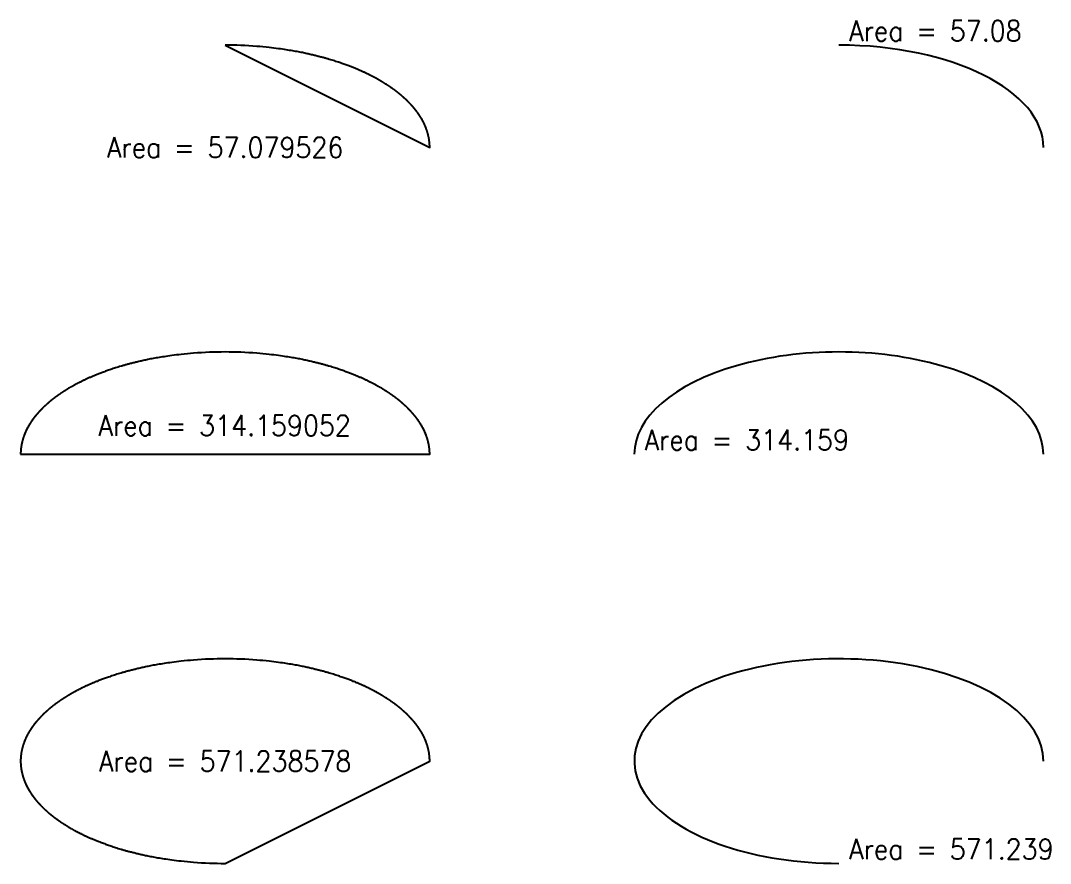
# Model space of a CAD drawing. Header units: millimetres. Extents: x 8 to 247, y -70 to 131.
# Drawn here: x 130 to 230.7, y -70 to 12.4 of the extents above; entities that cross this region are included whole.
import ezdxf

# ---------------------------------------------------------------- set-up
doc = ezdxf.new("R2010")
doc.units = ezdxf.units.MM
doc.layers.get('0').update_dxf_attribs({"lineweight": 25})
doc.layers.add('measurements', color=30, linetype='Continuous', lineweight=0)
doc.styles.add('textstyle3', font='')
doc.styles.add('textstyle4', font='')
doc.styles.get('textstyle3').set_extended_font_data('Standard')
doc.styles.get('textstyle4').set_extended_font_data('standard')

msp = doc.modelspace()

# ---------------------------------------------------------------- linework, layer by layer
at = {"flags": 128}
for points in [[(150, 10), (170, 0, 0.0138), (169.99, 0.28, 0.005742), (169.98, 0.39, 0.004414), (169.98, 0.48, 0.00373), (169.97, 0.55, 0.003294), (169.96, 0.62, 0.002985), (169.95, 0.68, 0.002752), (169.95, 0.74, 0.002568), (169.94, 0.79, 0.002418), (169.93, 0.84, 0.002292), (169.92, 0.88, 0.002186), (169.91, 0.93, 0.002094), (169.91, 0.97, 0.002013), (169.9, 1.01, 0.001942), (169.89, 1.05, 0.001878), (169.88, 1.09, 0.001821), (169.87, 1.13, 0.00177), (169.86, 1.16, 0.001723), (169.86, 1.2, 0.00168), (169.85, 1.24, 0.00164), (169.84, 1.27, 0.001604), (169.83, 1.3, 0.00157), (169.82, 1.34, 0.001539), (169.81, 1.37, 0.00151), (169.8, 1.4, 0.001483), (169.79, 1.43, 0.001457), (169.79, 1.46, 0.001433), (169.78, 1.49, 0.001411), (169.77, 1.52, 0.001389), (169.76, 1.55, 0.001369), (169.75, 1.58, 0.00135), (169.74, 1.61, 0.001332), (169.73, 1.64, 0.001315), (169.72, 1.66, 0.001299), (169.71, 1.69, 0.001284), (169.7, 1.72, 0.001269), (169.69, 1.75, 0.001255), (169.68, 1.77, 0.001242), (169.67, 1.8, 0.001229), (169.66, 1.83, 0.001216), (169.65, 1.85, 0.001205), (169.64, 1.88, 0.001194), (169.63, 1.9, 0.001183), (169.62, 1.93, 0.001173), (169.61, 1.96, 0.001163), (169.6, 1.98, 0.001153), (169.59, 2.01, 0.001144), (169.58, 2.03, 0.001135), (169.57, 2.06, 0.001127), (169.56, 2.08, 0.001119), (169.55, 2.11, 0.001111), (169.54, 2.13, 0.001103), (169.53, 2.16, 0.001096), (169.52, 2.18, 0.001089), (169.51, 2.2, 0.001082), (169.5, 2.23, 0.001076), (169.49, 2.25, 0.001069), (169.48, 2.28, 0.001063), (169.46, 2.3, 0.001057), (169.45, 2.32, 0.001052), (169.44, 2.35, 0.001046), (169.43, 2.37, 0.001041), (169.42, 2.39, 0.001036), (169.41, 2.42, 0.001031), (169.39, 2.44, 0.001026), (169.38, 2.47, 0.001022), (169.37, 2.49, 0.001017), (169.36, 2.51, 0.001013), (169.35, 2.54, 0.001009), (169.33, 2.56, 0.001005), (169.32, 2.58, 0.001001), (169.31, 2.61, 0.000997), (169.3, 2.63, 0.000994), (169.28, 2.65, 0.00099), (169.27, 2.67, 0.000987), (169.26, 2.7, 0.000984), (169.25, 2.72, 0.000981), (169.23, 2.74, 0.000978), (169.22, 2.77, 0.000975), (169.21, 2.79, 0.000972), (169.19, 2.81, 0.000969), (169.18, 2.84, 0.000967), (169.17, 2.86, 0.000964), (169.15, 2.88, 0.000962), (169.14, 2.9, 0.00096), (169.12, 2.93, 0.000957), (169.11, 2.95, 0.000955), (169.1, 2.97, 0.000953), (169.08, 3, 0.000951), (169.07, 3.02, 0.000949), (169.05, 3.04, 0.000948), (169.04, 3.07, 0.000946), (169.02, 3.09, 0.000944), (169.01, 3.11, 0.000943), (168.99, 3.13, 0.000942), (168.98, 3.16, 0.00094), (168.96, 3.18, 0.000939), (168.95, 3.2, 0.000938), (168.93, 3.23, 0.000937), (168.91, 3.25, 0.000935), (168.9, 3.27, 0.000934), (168.88, 3.3, 0.000934), (168.87, 3.32, 0.000933), (168.85, 3.34, 0.000932), (168.83, 3.37, 0.000931), (168.82, 3.39, 0.000931), (168.8, 3.41, 0.00093), (168.78, 3.44, 0.00093), (168.76, 3.46, 0.000929), (168.75, 3.49, 0.000929), (168.73, 3.51, 0.000928), (168.71, 3.53, 0.000928), (168.69, 3.56, 0.000928), (168.67, 3.58, 0.000928), (168.66, 3.6, 0.000928), (168.64, 3.63, 0.000928), (168.62, 3.65, 0.000928), (168.6, 3.68, 0.000928), (168.58, 3.7, 0.000928), (168.56, 3.73, 0.000929), (168.54, 3.75, 0.000929), (168.52, 3.77, 0.000929), (168.5, 3.8, 0.00093), (168.48, 3.82, 0.00093), (168.46, 3.85, 0.000931), (168.44, 3.87, 0.000932), (168.42, 3.9, 0.000932), (168.4, 3.92, 0.000933), (168.38, 3.95, 0.000934), (168.35, 3.97, 0.000935), (168.33, 4, 0.000936), (168.31, 4.02, 0.000937), (168.29, 4.05, 0.000938), (168.26, 4.07, 0.000939), (168.24, 4.1, 0.00094), (168.22, 4.13, 0.000942), (168.19, 4.15, 0.000943), (168.17, 4.18, 0.000945), (168.15, 4.2, 0.000946), (168.12, 4.23, 0.000948), (168.1, 4.26, 0.000949), (168.07, 4.28, 0.000951), (168.05, 4.31, 0.000953), (168.02, 4.34, 0.000955), (168, 4.36, 0.000957), (167.97, 4.39, 0.000959), (167.94, 4.42, 0.000961), (167.92, 4.44, 0.000963), (167.89, 4.47, 0.000965), (167.86, 4.5, 0.000968), (167.83, 4.53, 0.00097), (167.8, 4.56, 0.000972), (167.78, 4.58, 0.000975), (167.75, 4.61, 0.000978), (167.72, 4.64, 0.00098), (167.69, 4.67, 0.000983), (167.66, 4.7, 0.000986), (167.63, 4.73, 0.000989), (167.59, 4.75, 0.000992), (167.56, 4.78, 0.000995), (167.53, 4.81, 0.000999), (167.5, 4.84, 0.001002), (167.46, 4.87, 0.001005), (167.43, 4.9, 0.001009), (167.4, 4.93, 0.001013), (167.36, 4.96, 0.001017), (167.33, 4.99, 0.00102), (167.29, 5.02, 0.001024), (167.26, 5.06, 0.001029), (167.22, 5.09, 0.001033), (167.18, 5.12, 0.001037), (167.14, 5.15, 0.001042), (167.1, 5.18, 0.001046), (167.07, 5.21, 0.001051), (167.03, 5.25, 0.001056), (166.98, 5.28, 0.001061), (166.94, 5.31, 0.001066), (166.9, 5.35, 0.001071), (166.86, 5.38, 0.001077), (166.82, 5.41, 0.001082), (166.77, 5.45, 0.001088), (166.73, 5.48, 0.001094), (166.68, 5.52, 0.0011), (166.63, 5.55, 0.001106), (166.59, 5.59, 0.001113), (166.54, 5.62, 0.001119), (166.49, 5.66, 0.001126), (166.44, 5.69, 0.001133), (166.39, 5.73, 0.00114), (166.34, 5.77, 0.001148), (166.28, 5.81, 0.001155), (166.23, 5.84, 0.001163), (166.17, 5.88, 0.001171), (166.12, 5.92, 0.001179), (166.06, 5.96, 0.001188), (166, 6, 0.001197), (165.94, 6.04, 0.001206), (165.88, 6.08, 0.001215), (165.82, 6.12, 0.001225), (165.76, 6.16, 0.001235), (165.69, 6.2, 0.001245), (165.62, 6.24, 0.001256), (165.56, 6.29, 0.001267), (165.49, 6.33, 0.001279), (165.41, 6.37, 0.00129), (165.34, 6.42, 0.001303), (165.27, 6.46, 0.001315), (165.19, 6.51, 0.001328), (165.11, 6.55, 0.001342), (165.03, 6.6, 0.001356), (164.95, 6.64, 0.001371), (164.86, 6.69, 0.001386), (164.78, 6.74, 0.001401), (164.69, 6.79, 0.001418), (164.59, 6.84, 0.001435), (164.5, 6.89, 0.001452), (164.4, 6.94, 0.001471), (164.3, 6.99, 0.00149), (164.2, 7.04, 0.00151), (164.09, 7.09, 0.001531), (163.99, 7.15, 0.001553), (163.87, 7.2, 0.001576), (163.76, 7.26, 0.0016), (163.64, 7.32, 0.001625), (163.51, 7.37, 0.001652), (163.38, 7.43, 0.00168), (163.25, 7.49, 0.001709), (163.11, 7.55, 0.00174), (162.97, 7.61, 0.001773), (162.82, 7.67, 0.001808), (162.67, 7.74, 0.001845), (162.51, 7.8, 0.001884), (162.34, 7.87, 0.001926), (162.17, 7.94, 0.00197), (161.99, 8, 0.002018), (161.8, 8.07, 0.002069), (161.6, 8.15, 0.002125), (161.39, 8.22, 0.002185), (161.18, 8.29, 0.00225), (160.95, 8.37, 0.002321), (160.71, 8.45, 0.002399), (160.45, 8.53, 0.002486), (160.18, 8.61, 0.002581), (159.89, 8.69, 0.002688), (159.59, 8.78, 0.002809), (159.26, 8.86, 0.002947), (158.91, 8.95, 0.003106), (158.53, 9.04, 0.003292), (158.12, 9.14, 0.003515), (157.67, 9.24, 0.003787), (157.17, 9.34, 0.004131), (156.61, 9.44, 0.004584), (155.97, 9.54, 0.00522), (155.23, 9.65, 0.006213), (154.31, 9.76, 0.008125), (153.08, 9.88, 0.019378)], [(130, -30), (170, -30, 0.0138), (169.99, -29.72, 0.005742), (169.98, -29.61, 0.004414), (169.98, -29.52, 0.00373), (169.97, -29.45, 0.003294), (169.96, -29.38, 0.002985), (169.95, -29.32, 0.002752), (169.95, -29.26, 0.002568), (169.94, -29.21, 0.002418), (169.93, -29.16, 0.002292), (169.92, -29.12, 0.002186), (169.91, -29.07, 0.002094), (169.91, -29.03, 0.002013), (169.9, -28.99, 0.001942), (169.89, -28.95, 0.001878), (169.88, -28.91, 0.001821), (169.87, -28.87, 0.00177), (169.86, -28.84, 0.001723), (169.86, -28.8, 0.00168), (169.85, -28.76, 0.00164), (169.84, -28.73, 0.001604), (169.83, -28.7, 0.00157), (169.82, -28.66, 0.001539), (169.81, -28.63, 0.00151), (169.8, -28.6, 0.001483), (169.79, -28.57, 0.001457), (169.79, -28.54, 0.001433), (169.78, -28.51, 0.001411), (169.77, -28.48, 0.001389), (169.76, -28.45, 0.001369), (169.75, -28.42, 0.00135), (169.74, -28.39, 0.001332), (169.73, -28.36, 0.001315), (169.72, -28.34, 0.001299), (169.71, -28.31, 0.001284), (169.7, -28.28, 0.001269), (169.69, -28.25, 0.001255), (169.68, -28.23, 0.001242), (169.67, -28.2, 0.001229), (169.66, -28.17, 0.001216), (169.65, -28.15, 0.001205), (169.64, -28.12, 0.001194), (169.63, -28.1, 0.001183), (169.62, -28.07, 0.001173), (169.61, -28.04, 0.001163), (169.6, -28.02, 0.001153), (169.59, -27.99, 0.001144), (169.58, -27.97, 0.001135), (169.57, -27.94, 0.001127), (169.56, -27.92, 0.001119), (169.55, -27.89, 0.001111), (169.54, -27.87, 0.001103), (169.53, -27.84, 0.001096), (169.52, -27.82, 0.001089), (169.51, -27.8, 0.001082), (169.5, -27.77, 0.001076), (169.49, -27.75, 0.001069), (169.48, -27.72, 0.001063), (169.46, -27.7, 0.001057), (169.45, -27.68, 0.001052), (169.44, -27.65, 0.001046), (169.43, -27.63, 0.001041), (169.42, -27.61, 0.001036), (169.41, -27.58, 0.001031), (169.39, -27.56, 0.001026), (169.38, -27.53, 0.001022), (169.37, -27.51, 0.001017), (169.36, -27.49, 0.001013), (169.35, -27.46, 0.001009), (169.33, -27.44, 0.001005), (169.32, -27.42, 0.001001), (169.31, -27.39, 0.000997), (169.3, -27.37, 0.000994), (169.28, -27.35, 0.00099), (169.27, -27.33, 0.000987), (169.26, -27.3, 0.000984), (169.25, -27.28, 0.000981), (169.23, -27.26, 0.000978), (169.22, -27.23, 0.000975), (169.21, -27.21, 0.000972), (169.19, -27.19, 0.000969), (169.18, -27.16, 0.000967), (169.17, -27.14, 0.000964), (169.15, -27.12, 0.000962), (169.14, -27.1, 0.00096), (169.12, -27.07, 0.000957), (169.11, -27.05, 0.000955), (169.1, -27.03, 0.000953), (169.08, -27, 0.000951), (169.07, -26.98, 0.000949), (169.05, -26.96, 0.000948), (169.04, -26.93, 0.000946), (169.02, -26.91, 0.000944), (169.01, -26.89, 0.000943), (168.99, -26.87, 0.000942), (168.98, -26.84, 0.00094), (168.96, -26.82, 0.000939), (168.95, -26.8, 0.000938), (168.93, -26.77, 0.000937), (168.91, -26.75, 0.000935), (168.9, -26.73, 0.000934), (168.88, -26.7, 0.000934), (168.87, -26.68, 0.000933), (168.85, -26.66, 0.000932), (168.83, -26.63, 0.000931), (168.82, -26.61, 0.000931), (168.8, -26.59, 0.00093), (168.78, -26.56, 0.00093), (168.76, -26.54, 0.000929), (168.75, -26.51, 0.000929), (168.73, -26.49, 0.000928), (168.71, -26.47, 0.000928), (168.69, -26.44, 0.000928), (168.67, -26.42, 0.000928), (168.66, -26.4, 0.000928), (168.64, -26.37, 0.000928), (168.62, -26.35, 0.000928), (168.6, -26.32, 0.000928), (168.58, -26.3, 0.000928), (168.56, -26.27, 0.000929), (168.54, -26.25, 0.000929), (168.52, -26.23, 0.000929), (168.5, -26.2, 0.00093), (168.48, -26.18, 0.00093), (168.46, -26.15, 0.000931), (168.44, -26.13, 0.000932), (168.42, -26.1, 0.000932), (168.4, -26.08, 0.000933), (168.38, -26.05, 0.000934), (168.35, -26.03, 0.000935), (168.33, -26, 0.000936), (168.31, -25.98, 0.000937), (168.29, -25.95, 0.000938), (168.26, -25.93, 0.000939), (168.24, -25.9, 0.00094), (168.22, -25.87, 0.000942), (168.19, -25.85, 0.000943), (168.17, -25.82, 0.000945), (168.15, -25.8, 0.000946), (168.12, -25.77, 0.000948), (168.1, -25.74, 0.000949), (168.07, -25.72, 0.000951), (168.05, -25.69, 0.000953), (168.02, -25.66, 0.000955), (168, -25.64, 0.000957), (167.97, -25.61, 0.000959), (167.94, -25.58, 0.000961), (167.92, -25.56, 0.000963), (167.89, -25.53, 0.000965), (167.86, -25.5, 0.000968), (167.83, -25.47, 0.00097), (167.8, -25.44, 0.000972), (167.78, -25.42, 0.000975), (167.75, -25.39, 0.000978), (167.72, -25.36, 0.00098), (167.69, -25.33, 0.000983), (167.66, -25.3, 0.000986), (167.63, -25.27, 0.000989), (167.59, -25.25, 0.000992), (167.56, -25.22, 0.000995), (167.53, -25.19, 0.000999), (167.5, -25.16, 0.001002), (167.46, -25.13, 0.001005), (167.43, -25.1, 0.001009), (167.4, -25.07, 0.001013), (167.36, -25.04, 0.001017), (167.33, -25.01, 0.00102), (167.29, -24.98, 0.001024), (167.26, -24.94, 0.001029), (167.22, -24.91, 0.001033), (167.18, -24.88, 0.001037), (167.14, -24.85, 0.001042), (167.1, -24.82, 0.001046), (167.07, -24.79, 0.001051), (167.03, -24.75, 0.001056), (166.98, -24.72, 0.001061), (166.94, -24.69, 0.001066), (166.9, -24.65, 0.001071), (166.86, -24.62, 0.001077), (166.82, -24.59, 0.001082), (166.77, -24.55, 0.001088), (166.73, -24.52, 0.001094), (166.68, -24.48, 0.0011), (166.63, -24.45, 0.001106), (166.59, -24.41, 0.001113), (166.54, -24.38, 0.001119), (166.49, -24.34, 0.001126), (166.44, -24.31, 0.001133), (166.39, -24.27, 0.00114), (166.34, -24.23, 0.001148), (166.28, -24.19, 0.001155), (166.23, -24.16, 0.001163), (166.17, -24.12, 0.001171), (166.12, -24.08, 0.001179), (166.06, -24.04, 0.001188), (166, -24, 0.001197), (165.94, -23.96, 0.001206), (165.88, -23.92, 0.001215), (165.82, -23.88, 0.001225), (165.76, -23.84, 0.001235), (165.69, -23.8, 0.001245), (165.62, -23.76, 0.001256), (165.56, -23.71, 0.001267), (165.49, -23.67, 0.001279), (165.41, -23.63, 0.00129), (165.34, -23.58, 0.001303), (165.27, -23.54, 0.001315), (165.19, -23.49, 0.001328), (165.11, -23.45, 0.001342), (165.03, -23.4, 0.001356), (164.95, -23.36, 0.001371), (164.86, -23.31, 0.001386), (164.78, -23.26, 0.001401), (164.69, -23.21, 0.001418), (164.59, -23.16, 0.001435), (164.5, -23.11, 0.001452), (164.4, -23.06, 0.001471), (164.3, -23.01, 0.00149), (164.2, -22.96, 0.00151), (164.09, -22.91, 0.001531), (163.99, -22.85, 0.001553), (163.87, -22.8, 0.001576), (163.76, -22.74, 0.0016), (163.64, -22.68, 0.001625), (163.51, -22.63, 0.001652), (163.38, -22.57, 0.00168), (163.25, -22.51, 0.001709), (163.11, -22.45, 0.00174), (162.97, -22.39, 0.001773), (162.82, -22.33, 0.001808), (162.67, -22.26, 0.001845), (162.51, -22.2, 0.001884), (162.34, -22.13, 0.001926), (162.17, -22.06, 0.00197), (161.99, -22, 0.002018), (161.8, -21.93, 0.002069), (161.6, -21.85, 0.002125), (161.39, -21.78, 0.002185), (161.18, -21.71, 0.00225), (160.95, -21.63, 0.002321), (160.71, -21.55, 0.002399), (160.45, -21.47, 0.002486), (160.18, -21.39, 0.002581), (159.89, -21.31, 0.002688), (159.59, -21.22, 0.002809), (159.26, -21.14, 0.002947), (158.91, -21.05, 0.003106), (158.53, -20.96, 0.003292), (158.12, -20.86, 0.003515), (157.67, -20.76, 0.003787), (157.17, -20.66, 0.004131), (156.61, -20.56, 0.004584), (155.97, -20.46, 0.00522), (155.23, -20.35, 0.006213), (154.31, -20.24, 0.008125), (153.08, -20.12, 0.038771), (146.92, -20.12, 0.008125), (145.69, -20.24, 0.006213), (144.77, -20.35, 0.00522), (144.03, -20.46, 0.004584), (143.39, -20.56, 0.004131), (142.83, -20.66, 0.003787), (142.33, -20.76, 0.003515), (141.88, -20.86, 0.003292), (141.47, -20.96, 0.003106), (141.09, -21.05, 0.002947), (140.74, -21.14, 0.002809), (140.41, -21.22, 0.002688), (140.11, -21.31, 0.002581), (139.82, -21.39, 0.002486), (139.55, -21.47, 0.002399), (139.29, -21.55, 0.002321), (139.05, -21.63, 0.00225), (138.82, -21.71, 0.002185), (138.61, -21.78, 0.002125), (138.4, -21.85, 0.002069), (138.2, -21.93, 0.002018), (138.01, -22, 0.00197), (137.83, -22.06, 0.001926), (137.66, -22.13, 0.001884), (137.49, -22.2, 0.001845), (137.33, -22.26, 0.001808), (137.18, -22.33, 0.001773), (137.03, -22.39, 0.00174), (136.89, -22.45, 0.001709), (136.75, -22.51, 0.00168), (136.62, -22.57, 0.001652), (136.49, -22.63, 0.001625), (136.36, -22.68, 0.0016), (136.24, -22.74, 0.001576), (136.13, -22.8, 0.001553), (136.01, -22.85, 0.001531), (135.91, -22.91, 0.00151), (135.8, -22.96, 0.00149), (135.7, -23.01, 0.001471), (135.6, -23.06, 0.001452), (135.5, -23.11, 0.001435), (135.41, -23.16, 0.001418), (135.31, -23.21, 0.001401), (135.22, -23.26, 0.001386), (135.14, -23.31, 0.001371), (135.05, -23.36, 0.001356), (134.97, -23.4, 0.001342), (134.89, -23.45, 0.001328), (134.81, -23.49, 0.001315), (134.73, -23.54, 0.001303), (134.66, -23.58, 0.00129), (134.59, -23.63, 0.001279), (134.51, -23.67, 0.001267), (134.44, -23.71, 0.001256), (134.38, -23.76, 0.001245), (134.31, -23.8, 0.001235), (134.24, -23.84, 0.001225), (134.18, -23.88, 0.001215), (134.12, -23.92, 0.001206), (134.06, -23.96, 0.001197), (134, -24, 0.001188), (133.94, -24.04, 0.001179), (133.88, -24.08, 0.001171), (133.83, -24.12, 0.001163), (133.77, -24.16, 0.001155), (133.72, -24.19, 0.001148), (133.66, -24.23, 0.00114), (133.61, -24.27, 0.001133), (133.56, -24.31, 0.001126), (133.51, -24.34, 0.001119), (133.46, -24.38, 0.001113), (133.41, -24.41, 0.001106), (133.37, -24.45, 0.0011), (133.32, -24.48, 0.001094), (133.27, -24.52, 0.001088), (133.23, -24.55, 0.001082), (133.18, -24.59, 0.001077), (133.14, -24.62, 0.001071), (133.1, -24.65, 0.001066), (133.06, -24.69, 0.001061), (133.02, -24.72, 0.001056), (132.97, -24.75, 0.001051), (132.93, -24.79, 0.001046), (132.9, -24.82, 0.001042), (132.86, -24.85, 0.001037), (132.82, -24.88, 0.001033), (132.78, -24.91, 0.001029), (132.74, -24.94, 0.001024), (132.71, -24.98, 0.00102), (132.67, -25.01, 0.001017), (132.64, -25.04, 0.001013), (132.6, -25.07, 0.001009), (132.57, -25.1, 0.001005), (132.54, -25.13, 0.001002), (132.5, -25.16, 0.000999), (132.47, -25.19, 0.000995), (132.44, -25.22, 0.000992), (132.41, -25.25, 0.000989), (132.37, -25.27, 0.000986), (132.34, -25.3, 0.000983), (132.31, -25.33, 0.00098), (132.28, -25.36, 0.000978), (132.25, -25.39, 0.000975), (132.22, -25.42, 0.000972), (132.2, -25.44, 0.00097), (132.17, -25.47, 0.000968), (132.14, -25.5, 0.000965), (132.11, -25.53, 0.000963), (132.08, -25.56, 0.000961), (132.06, -25.58, 0.000959), (132.03, -25.61, 0.000957), (132, -25.64, 0.000955), (131.98, -25.66, 0.000953), (131.95, -25.69, 0.000951), (131.93, -25.72, 0.000949), (131.9, -25.74, 0.000948), (131.88, -25.77, 0.000946), (131.85, -25.8, 0.000945), (131.83, -25.82, 0.000943), (131.81, -25.85, 0.000942), (131.78, -25.87, 0.00094), (131.76, -25.9, 0.000939), (131.74, -25.93, 0.000938), (131.71, -25.95, 0.000937), (131.69, -25.98, 0.000936), (131.67, -26, 0.000935), (131.65, -26.03, 0.000934), (131.62, -26.05, 0.000933), (131.6, -26.08, 0.000932), (131.58, -26.1, 0.000932), (131.56, -26.13, 0.000931), (131.54, -26.15, 0.00093), (131.52, -26.18, 0.00093), (131.5, -26.2, 0.000929), (131.48, -26.23, 0.000929), (131.46, -26.25, 0.000929), (131.44, -26.27, 0.000928), (131.42, -26.3, 0.000928), (131.4, -26.32, 0.000928), (131.38, -26.35, 0.000928), (131.36, -26.37, 0.000928), (131.34, -26.4, 0.000928), (131.33, -26.42, 0.000928), (131.31, -26.44, 0.000928), (131.29, -26.47, 0.000928), (131.27, -26.49, 0.000929), (131.25, -26.51, 0.000929), (131.24, -26.54, 0.00093), (131.22, -26.56, 0.00093), (131.2, -26.59, 0.000931), (131.18, -26.61, 0.000931), (131.17, -26.63, 0.000932), (131.15, -26.66, 0.000933), (131.13, -26.68, 0.000934), (131.12, -26.7, 0.000934), (131.1, -26.73, 0.000935), (131.09, -26.75, 0.000937), (131.07, -26.77, 0.000938), (131.05, -26.8, 0.000939), (131.04, -26.82, 0.00094), (131.02, -26.84, 0.000942), (131.01, -26.87, 0.000943), (130.99, -26.89, 0.000944), (130.98, -26.91, 0.000946), (130.96, -26.93, 0.000948), (130.95, -26.96, 0.000949), (130.93, -26.98, 0.000951), (130.92, -27, 0.000953), (130.9, -27.03, 0.000955), (130.89, -27.05, 0.000957), (130.88, -27.07, 0.00096), (130.86, -27.1, 0.000962), (130.85, -27.12, 0.000964), (130.83, -27.14, 0.000967), (130.82, -27.16, 0.000969), (130.81, -27.19, 0.000972), (130.79, -27.21, 0.000975), (130.78, -27.23, 0.000978), (130.77, -27.26, 0.000981), (130.75, -27.28, 0.000984), (130.74, -27.3, 0.000987), (130.73, -27.33, 0.00099), (130.72, -27.35, 0.000994), (130.7, -27.37, 0.000997), (130.69, -27.39, 0.001001), (130.68, -27.42, 0.001005), (130.67, -27.44, 0.001009), (130.65, -27.46, 0.001013), (130.64, -27.49, 0.001017), (130.63, -27.51, 0.001022), (130.62, -27.53, 0.001026), (130.61, -27.56, 0.001031), (130.59, -27.58, 0.001036), (130.58, -27.61, 0.001041), (130.57, -27.63, 0.001046), (130.56, -27.65, 0.001052), (130.55, -27.68, 0.001057), (130.54, -27.7, 0.001063), (130.52, -27.72, 0.001069), (130.51, -27.75, 0.001076), (130.5, -27.77, 0.001082), (130.49, -27.8, 0.001089), (130.48, -27.82, 0.001096), (130.47, -27.84, 0.001103), (130.46, -27.87, 0.001111), (130.45, -27.89, 0.001119), (130.44, -27.92, 0.001127), (130.43, -27.94, 0.001135), (130.42, -27.97, 0.001144), (130.41, -27.99, 0.001153), (130.4, -28.02, 0.001163), (130.39, -28.04, 0.001173), (130.38, -28.07, 0.001183), (130.37, -28.1, 0.001194), (130.36, -28.12, 0.001205), (130.35, -28.15, 0.001216), (130.34, -28.17, 0.001229), (130.33, -28.2, 0.001242), (130.32, -28.23, 0.001255), (130.31, -28.25, 0.001269), (130.3, -28.28, 0.001284), (130.29, -28.31, 0.001299), (130.28, -28.34, 0.001315), (130.27, -28.36, 0.001332), (130.26, -28.39, 0.00135), (130.25, -28.42, 0.001369), (130.24, -28.45, 0.001389), (130.23, -28.48, 0.001411), (130.22, -28.51, 0.001433), (130.21, -28.54, 0.001457), (130.21, -28.57, 0.001483), (130.2, -28.6, 0.00151), (130.19, -28.63, 0.001539), (130.18, -28.66, 0.00157), (130.17, -28.7, 0.001604), (130.16, -28.73, 0.00164), (130.15, -28.76, 0.00168), (130.14, -28.8, 0.001723), (130.14, -28.84, 0.00177), (130.13, -28.87, 0.001821), (130.12, -28.91, 0.001878), (130.11, -28.95, 0.001942), (130.1, -28.99, 0.002013), (130.09, -29.03, 0.002094), (130.09, -29.07, 0.002186), (130.08, -29.12, 0.002292), (130.07, -29.16, 0.002418), (130.06, -29.21, 0.002568), (130.05, -29.26, 0.002752), (130.05, -29.32, 0.002985), (130.04, -29.38, 0.003294), (130.03, -29.45, 0.00373), (130.02, -29.52, 0.004414), (130.02, -29.61, 0.005742), (130.01, -29.72, 0.0138)], [(150, -70), (170, -60, 0.0138), (169.99, -59.72, 0.005742), (169.98, -59.61, 0.004414), (169.98, -59.52, 0.00373), (169.97, -59.45, 0.003294), (169.96, -59.38, 0.002985), (169.95, -59.32, 0.002752), (169.95, -59.26, 0.002568), (169.94, -59.21, 0.002418), (169.93, -59.16, 0.002292), (169.92, -59.12, 0.002186), (169.91, -59.07, 0.002094), (169.91, -59.03, 0.002013), (169.9, -58.99, 0.001942), (169.89, -58.95, 0.001878), (169.88, -58.91, 0.001821), (169.87, -58.87, 0.00177), (169.86, -58.84, 0.001723), (169.86, -58.8, 0.00168), (169.85, -58.76, 0.00164), (169.84, -58.73, 0.001604), (169.83, -58.7, 0.00157), (169.82, -58.66, 0.001539), (169.81, -58.63, 0.00151), (169.8, -58.6, 0.001483), (169.79, -58.57, 0.001457), (169.79, -58.54, 0.001433), (169.78, -58.51, 0.001411), (169.77, -58.48, 0.001389), (169.76, -58.45, 0.001369), (169.75, -58.42, 0.00135), (169.74, -58.39, 0.001332), (169.73, -58.36, 0.001315), (169.72, -58.34, 0.001299), (169.71, -58.31, 0.001284), (169.7, -58.28, 0.001269), (169.69, -58.25, 0.001255), (169.68, -58.23, 0.001242), (169.67, -58.2, 0.001229), (169.66, -58.17, 0.001216), (169.65, -58.15, 0.001205), (169.64, -58.12, 0.001194), (169.63, -58.1, 0.001183), (169.62, -58.07, 0.001173), (169.61, -58.04, 0.001163), (169.6, -58.02, 0.001153), (169.59, -57.99, 0.001144), (169.58, -57.97, 0.001135), (169.57, -57.94, 0.001127), (169.56, -57.92, 0.001119), (169.55, -57.89, 0.001111), (169.54, -57.87, 0.001103), (169.53, -57.84, 0.001096), (169.52, -57.82, 0.001089), (169.51, -57.8, 0.001082), (169.5, -57.77, 0.001076), (169.49, -57.75, 0.001069), (169.48, -57.72, 0.001063), (169.46, -57.7, 0.001057), (169.45, -57.68, 0.001052), (169.44, -57.65, 0.001046), (169.43, -57.63, 0.001041), (169.42, -57.61, 0.001036), (169.41, -57.58, 0.001031), (169.39, -57.56, 0.001026), (169.38, -57.53, 0.001022), (169.37, -57.51, 0.001017), (169.36, -57.49, 0.001013), (169.35, -57.46, 0.001009), (169.33, -57.44, 0.001005), (169.32, -57.42, 0.001001), (169.31, -57.39, 0.000997), (169.3, -57.37, 0.000994), (169.28, -57.35, 0.00099), (169.27, -57.33, 0.000987), (169.26, -57.3, 0.000984), (169.25, -57.28, 0.000981), (169.23, -57.26, 0.000978), (169.22, -57.23, 0.000975), (169.21, -57.21, 0.000972), (169.19, -57.19, 0.000969), (169.18, -57.16, 0.000967), (169.17, -57.14, 0.000964), (169.15, -57.12, 0.000962), (169.14, -57.1, 0.00096), (169.12, -57.07, 0.000957), (169.11, -57.05, 0.000955), (169.1, -57.03, 0.000953), (169.08, -57, 0.000951), (169.07, -56.98, 0.000949), (169.05, -56.96, 0.000948), (169.04, -56.93, 0.000946), (169.02, -56.91, 0.000944), (169.01, -56.89, 0.000943), (168.99, -56.87, 0.000942), (168.98, -56.84, 0.00094), (168.96, -56.82, 0.000939), (168.95, -56.8, 0.000938), (168.93, -56.77, 0.000937), (168.91, -56.75, 0.000935), (168.9, -56.73, 0.000934), (168.88, -56.7, 0.000934), (168.87, -56.68, 0.000933), (168.85, -56.66, 0.000932), (168.83, -56.63, 0.000931), (168.82, -56.61, 0.000931), (168.8, -56.59, 0.00093), (168.78, -56.56, 0.00093), (168.76, -56.54, 0.000929), (168.75, -56.51, 0.000929), (168.73, -56.49, 0.000928), (168.71, -56.47, 0.000928), (168.69, -56.44, 0.000928), (168.67, -56.42, 0.000928), (168.66, -56.4, 0.000928), (168.64, -56.37, 0.000928), (168.62, -56.35, 0.000928), (168.6, -56.32, 0.000928), (168.58, -56.3, 0.000928), (168.56, -56.27, 0.000929), (168.54, -56.25, 0.000929), (168.52, -56.23, 0.000929), (168.5, -56.2, 0.00093), (168.48, -56.18, 0.00093), (168.46, -56.15, 0.000931), (168.44, -56.13, 0.000932), (168.42, -56.1, 0.000932), (168.4, -56.08, 0.000933), (168.38, -56.05, 0.000934), (168.35, -56.03, 0.000935), (168.33, -56, 0.000936), (168.31, -55.98, 0.000937), (168.29, -55.95, 0.000938), (168.26, -55.93, 0.000939), (168.24, -55.9, 0.00094), (168.22, -55.87, 0.000942), (168.19, -55.85, 0.000943), (168.17, -55.82, 0.000945), (168.15, -55.8, 0.000946), (168.12, -55.77, 0.000948), (168.1, -55.74, 0.000949), (168.07, -55.72, 0.000951), (168.05, -55.69, 0.000953), (168.02, -55.66, 0.000955), (168, -55.64, 0.000957), (167.97, -55.61, 0.000959), (167.94, -55.58, 0.000961), (167.92, -55.56, 0.000963), (167.89, -55.53, 0.000965), (167.86, -55.5, 0.000968), (167.83, -55.47, 0.00097), (167.8, -55.44, 0.000972), (167.78, -55.42, 0.000975), (167.75, -55.39, 0.000978), (167.72, -55.36, 0.00098), (167.69, -55.33, 0.000983), (167.66, -55.3, 0.000986), (167.63, -55.27, 0.000989), (167.59, -55.25, 0.000992), (167.56, -55.22, 0.000995), (167.53, -55.19, 0.000999), (167.5, -55.16, 0.001002), (167.46, -55.13, 0.001005), (167.43, -55.1, 0.001009), (167.4, -55.07, 0.001013), (167.36, -55.04, 0.001017), (167.33, -55.01, 0.00102), (167.29, -54.98, 0.001024), (167.26, -54.94, 0.001029), (167.22, -54.91, 0.001033), (167.18, -54.88, 0.001037), (167.14, -54.85, 0.001042), (167.1, -54.82, 0.001046), (167.07, -54.79, 0.001051), (167.03, -54.75, 0.001056), (166.98, -54.72, 0.001061), (166.94, -54.69, 0.001066), (166.9, -54.65, 0.001071), (166.86, -54.62, 0.001077), (166.82, -54.59, 0.001082), (166.77, -54.55, 0.001088), (166.73, -54.52, 0.001094), (166.68, -54.48, 0.0011), (166.63, -54.45, 0.001106), (166.59, -54.41, 0.001113), (166.54, -54.38, 0.001119), (166.49, -54.34, 0.001126), (166.44, -54.31, 0.001133), (166.39, -54.27, 0.00114), (166.34, -54.23, 0.001148), (166.28, -54.19, 0.001155), (166.23, -54.16, 0.001163), (166.17, -54.12, 0.001171), (166.12, -54.08, 0.001179), (166.06, -54.04, 0.001188), (166, -54, 0.001197), (165.94, -53.96, 0.001206), (165.88, -53.92, 0.001215), (165.82, -53.88, 0.001225), (165.76, -53.84, 0.001235), (165.69, -53.8, 0.001245), (165.62, -53.76, 0.001256), (165.56, -53.71, 0.001267), (165.49, -53.67, 0.001279), (165.41, -53.63, 0.00129), (165.34, -53.58, 0.001303), (165.27, -53.54, 0.001315), (165.19, -53.49, 0.001328), (165.11, -53.45, 0.001342), (165.03, -53.4, 0.001356), (164.95, -53.36, 0.001371), (164.86, -53.31, 0.001386), (164.78, -53.26, 0.001401), (164.69, -53.21, 0.001418), (164.59, -53.16, 0.001435), (164.5, -53.11, 0.001452), (164.4, -53.06, 0.001471), (164.3, -53.01, 0.00149), (164.2, -52.96, 0.00151), (164.09, -52.91, 0.001531), (163.99, -52.85, 0.001553), (163.87, -52.8, 0.001576), (163.76, -52.74, 0.0016), (163.64, -52.68, 0.001625), (163.51, -52.63, 0.001652), (163.38, -52.57, 0.00168), (163.25, -52.51, 0.001709), (163.11, -52.45, 0.00174), (162.97, -52.39, 0.001773), (162.82, -52.33, 0.001808), (162.67, -52.26, 0.001845), (162.51, -52.2, 0.001884), (162.34, -52.13, 0.001926), (162.17, -52.06, 0.00197), (161.99, -52, 0.002018), (161.8, -51.93, 0.002069), (161.6, -51.85, 0.002125), (161.39, -51.78, 0.002185), (161.18, -51.71, 0.00225), (160.95, -51.63, 0.002321), (160.71, -51.55, 0.002399), (160.45, -51.47, 0.002486), (160.18, -51.39, 0.002581), (159.89, -51.31, 0.002688), (159.59, -51.22, 0.002809), (159.26, -51.14, 0.002947), (158.91, -51.05, 0.003106), (158.53, -50.96, 0.003292), (158.12, -50.86, 0.003515), (157.67, -50.76, 0.003787), (157.17, -50.66, 0.004131), (156.61, -50.56, 0.004584), (155.97, -50.46, 0.00522), (155.23, -50.35, 0.006213), (154.31, -50.24, 0.008125), (153.08, -50.12, 0.038771), (146.92, -50.12, 0.008125), (145.69, -50.24, 0.006213), (144.77, -50.35, 0.00522), (144.03, -50.46, 0.004584), (143.39, -50.56, 0.004131), (142.83, -50.66, 0.003787), (142.33, -50.76, 0.003515), (141.88, -50.86, 0.003292), (141.47, -50.96, 0.003106), (141.09, -51.05, 0.002947), (140.74, -51.14, 0.002809), (140.41, -51.22, 0.002688), (140.11, -51.31, 0.002581), (139.82, -51.39, 0.002486), (139.55, -51.47, 0.002399), (139.29, -51.55, 0.002321), (139.05, -51.63, 0.00225), (138.82, -51.71, 0.002185), (138.61, -51.78, 0.002125), (138.4, -51.85, 0.002069), (138.2, -51.93, 0.002018), (138.01, -52, 0.00197), (137.83, -52.06, 0.001926), (137.66, -52.13, 0.001884), (137.49, -52.2, 0.001845), (137.33, -52.26, 0.001808), (137.18, -52.33, 0.001773), (137.03, -52.39, 0.00174), (136.89, -52.45, 0.001709), (136.75, -52.51, 0.00168), (136.62, -52.57, 0.001652), (136.49, -52.63, 0.001625), (136.36, -52.68, 0.0016), (136.24, -52.74, 0.001576), (136.13, -52.8, 0.001553), (136.01, -52.85, 0.001531), (135.91, -52.91, 0.00151), (135.8, -52.96, 0.00149), (135.7, -53.01, 0.001471), (135.6, -53.06, 0.001452), (135.5, -53.11, 0.001435), (135.41, -53.16, 0.001418), (135.31, -53.21, 0.001401), (135.22, -53.26, 0.001386), (135.14, -53.31, 0.001371), (135.05, -53.36, 0.001356), (134.97, -53.4, 0.001342), (134.89, -53.45, 0.001328), (134.81, -53.49, 0.001315), (134.73, -53.54, 0.001303), (134.66, -53.58, 0.00129), (134.59, -53.63, 0.001279), (134.51, -53.67, 0.001267), (134.44, -53.71, 0.001256), (134.38, -53.76, 0.001245), (134.31, -53.8, 0.001235), (134.24, -53.84, 0.001225), (134.18, -53.88, 0.001215), (134.12, -53.92, 0.001206), (134.06, -53.96, 0.001197), (134, -54, 0.001188), (133.94, -54.04, 0.001179), (133.88, -54.08, 0.001171), (133.83, -54.12, 0.001163), (133.77, -54.16, 0.001155), (133.72, -54.19, 0.001148), (133.66, -54.23, 0.00114), (133.61, -54.27, 0.001133), (133.56, -54.31, 0.001126), (133.51, -54.34, 0.001119), (133.46, -54.38, 0.001113), (133.41, -54.41, 0.001106), (133.37, -54.45, 0.0011), (133.32, -54.48, 0.001094), (133.27, -54.52, 0.001088), (133.23, -54.55, 0.001082), (133.18, -54.59, 0.001077), (133.14, -54.62, 0.001071), (133.1, -54.65, 0.001066), (133.06, -54.69, 0.001061), (133.02, -54.72, 0.001056), (132.97, -54.75, 0.001051), (132.93, -54.79, 0.001046), (132.9, -54.82, 0.001042), (132.86, -54.85, 0.001037), (132.82, -54.88, 0.001033), (132.78, -54.91, 0.001029), (132.74, -54.94, 0.001024), (132.71, -54.98, 0.00102), (132.67, -55.01, 0.001017), (132.64, -55.04, 0.001013), (132.6, -55.07, 0.001009), (132.57, -55.1, 0.001005), (132.54, -55.13, 0.001002), (132.5, -55.16, 0.000999), (132.47, -55.19, 0.000995), (132.44, -55.22, 0.000992), (132.41, -55.25, 0.000989), (132.37, -55.27, 0.000986), (132.34, -55.3, 0.000983), (132.31, -55.33, 0.00098), (132.28, -55.36, 0.000978), (132.25, -55.39, 0.000975), (132.22, -55.42, 0.000972), (132.2, -55.44, 0.00097), (132.17, -55.47, 0.000968), (132.14, -55.5, 0.000965), (132.11, -55.53, 0.000963), (132.08, -55.56, 0.000961), (132.06, -55.58, 0.000959), (132.03, -55.61, 0.000957), (132, -55.64, 0.000955), (131.98, -55.66, 0.000953), (131.95, -55.69, 0.000951), (131.93, -55.72, 0.000949), (131.9, -55.74, 0.000948), (131.88, -55.77, 0.000946), (131.85, -55.8, 0.000945), (131.83, -55.82, 0.000943), (131.81, -55.85, 0.000942), (131.78, -55.87, 0.00094), (131.76, -55.9, 0.000939), (131.74, -55.93, 0.000938), (131.71, -55.95, 0.000937), (131.69, -55.98, 0.000936), (131.67, -56, 0.000935), (131.65, -56.03, 0.000934), (131.62, -56.05, 0.000933), (131.6, -56.08, 0.000932), (131.58, -56.1, 0.000932), (131.56, -56.13, 0.000931), (131.54, -56.15, 0.00093), (131.52, -56.18, 0.00093), (131.5, -56.2, 0.000929), (131.48, -56.23, 0.000929), (131.46, -56.25, 0.000929), (131.44, -56.27, 0.000928), (131.42, -56.3, 0.000928), (131.4, -56.32, 0.000928), (131.38, -56.35, 0.000928), (131.36, -56.37, 0.000928), (131.34, -56.4, 0.000928), (131.33, -56.42, 0.000928), (131.31, -56.44, 0.000928), (131.29, -56.47, 0.000928), (131.27, -56.49, 0.000929), (131.25, -56.51, 0.000929), (131.24, -56.54, 0.00093), (131.22, -56.56, 0.00093), (131.2, -56.59, 0.000931), (131.18, -56.61, 0.000931), (131.17, -56.63, 0.000932), (131.15, -56.66, 0.000933), (131.13, -56.68, 0.000934), (131.12, -56.7, 0.000934), (131.1, -56.73, 0.000935), (131.09, -56.75, 0.000937), (131.07, -56.77, 0.000938), (131.05, -56.8, 0.000939), (131.04, -56.82, 0.00094), (131.02, -56.84, 0.000942), (131.01, -56.87, 0.000943), (130.99, -56.89, 0.000944), (130.98, -56.91, 0.000946), (130.96, -56.93, 0.000948), (130.95, -56.96, 0.000949), (130.93, -56.98, 0.000951), (130.92, -57, 0.000953), (130.9, -57.03, 0.000955), (130.89, -57.05, 0.000957), (130.88, -57.07, 0.00096), (130.86, -57.1, 0.000962), (130.85, -57.12, 0.000964), (130.83, -57.14, 0.000967), (130.82, -57.16, 0.000969), (130.81, -57.19, 0.000972), (130.79, -57.21, 0.000975), (130.78, -57.23, 0.000978), (130.77, -57.26, 0.000981), (130.75, -57.28, 0.000984), (130.74, -57.3, 0.000987), (130.73, -57.33, 0.00099), (130.72, -57.35, 0.000994), (130.7, -57.37, 0.000997), (130.69, -57.39, 0.001001), (130.68, -57.42, 0.001005), (130.67, -57.44, 0.001009), (130.65, -57.46, 0.001013), (130.64, -57.49, 0.001017), (130.63, -57.51, 0.001022), (130.62, -57.53, 0.001026), (130.61, -57.56, 0.001031), (130.59, -57.58, 0.001036), (130.58, -57.61, 0.001041), (130.57, -57.63, 0.001046), (130.56, -57.65, 0.001052), (130.55, -57.68, 0.001057), (130.54, -57.7, 0.001063), (130.52, -57.72, 0.001069), (130.51, -57.75, 0.001076), (130.5, -57.77, 0.001082), (130.49, -57.8, 0.001089), (130.48, -57.82, 0.001096), (130.47, -57.84, 0.001103), (130.46, -57.87, 0.001111), (130.45, -57.89, 0.001119), (130.44, -57.92, 0.001127), (130.43, -57.94, 0.001135), (130.42, -57.97, 0.001144), (130.41, -57.99, 0.001153), (130.4, -58.02, 0.001163), (130.39, -58.04, 0.001173), (130.38, -58.07, 0.001183), (130.37, -58.1, 0.001194), (130.36, -58.12, 0.001205), (130.35, -58.15, 0.001216), (130.34, -58.17, 0.001229), (130.33, -58.2, 0.001242), (130.32, -58.23, 0.001255), (130.31, -58.25, 0.001269), (130.3, -58.28, 0.001284), (130.29, -58.31, 0.001299), (130.28, -58.34, 0.001315), (130.27, -58.36, 0.001332), (130.26, -58.39, 0.00135), (130.25, -58.42, 0.001369), (130.24, -58.45, 0.001389), (130.23, -58.48, 0.001411), (130.22, -58.51, 0.001433), (130.21, -58.54, 0.001457), (130.21, -58.57, 0.001483), (130.2, -58.6, 0.00151), (130.19, -58.63, 0.001539), (130.18, -58.66, 0.00157), (130.17, -58.7, 0.001604), (130.16, -58.73, 0.00164), (130.15, -58.76, 0.00168), (130.14, -58.8, 0.001723), (130.14, -58.84, 0.00177), (130.13, -58.87, 0.001821), (130.12, -58.91, 0.001878), (130.11, -58.95, 0.001942), (130.1, -58.99, 0.002013), (130.09, -59.03, 0.002094), (130.09, -59.07, 0.002186), (130.08, -59.12, 0.002292), (130.07, -59.16, 0.002418), (130.06, -59.21, 0.002568), (130.05, -59.26, 0.002752), (130.05, -59.32, 0.002985), (130.04, -59.38, 0.003294), (130.03, -59.45, 0.00373), (130.02, -59.52, 0.004414), (130.02, -59.61, 0.005742), (130.01, -59.72, 0.027605), (130.01, -60.28, 0.005742), (130.02, -60.39, 0.004414), (130.02, -60.48, 0.00373), (130.03, -60.55, 0.003294), (130.04, -60.62, 0.002985), (130.05, -60.68, 0.002752), (130.05, -60.74, 0.002568), (130.06, -60.79, 0.002418), (130.07, -60.84, 0.002292), (130.08, -60.88, 0.002186), (130.09, -60.93, 0.002094), (130.09, -60.97, 0.002013), (130.1, -61.01, 0.001942), (130.11, -61.05, 0.001878), (130.12, -61.09, 0.001821), (130.13, -61.13, 0.00177), (130.14, -61.16, 0.001723), (130.14, -61.2, 0.00168), (130.15, -61.24, 0.00164), (130.16, -61.27, 0.001604), (130.17, -61.3, 0.00157), (130.18, -61.34, 0.001539), (130.19, -61.37, 0.00151), (130.2, -61.4, 0.001483), (130.21, -61.43, 0.001457), (130.21, -61.46, 0.001433), (130.22, -61.49, 0.001411), (130.23, -61.52, 0.001389), (130.24, -61.55, 0.001369), (130.25, -61.58, 0.00135), (130.26, -61.61, 0.001332), (130.27, -61.64, 0.001315), (130.28, -61.66, 0.001299), (130.29, -61.69, 0.001284), (130.3, -61.72, 0.001269), (130.31, -61.75, 0.001255), (130.32, -61.77, 0.001242), (130.33, -61.8, 0.001229), (130.34, -61.83, 0.001216), (130.35, -61.85, 0.001205), (130.36, -61.88, 0.001194), (130.37, -61.9, 0.001183), (130.38, -61.93, 0.001173), (130.39, -61.96, 0.001163), (130.4, -61.98, 0.001153), (130.41, -62.01, 0.001144), (130.42, -62.03, 0.001135), (130.43, -62.06, 0.001127), (130.44, -62.08, 0.001119), (130.45, -62.11, 0.001111), (130.46, -62.13, 0.001103), (130.47, -62.16, 0.001096), (130.48, -62.18, 0.001089), (130.49, -62.2, 0.001082), (130.5, -62.23, 0.001076), (130.51, -62.25, 0.001069), (130.52, -62.28, 0.001063), (130.54, -62.3, 0.001057), (130.55, -62.32, 0.001052), (130.56, -62.35, 0.001046), (130.57, -62.37, 0.001041), (130.58, -62.39, 0.001036), (130.59, -62.42, 0.001031), (130.61, -62.44, 0.001026), (130.62, -62.47, 0.001022), (130.63, -62.49, 0.001017), (130.64, -62.51, 0.001013), (130.65, -62.54, 0.001009), (130.67, -62.56, 0.001005), (130.68, -62.58, 0.001001), (130.69, -62.61, 0.000997), (130.7, -62.63, 0.000994), (130.72, -62.65, 0.00099), (130.73, -62.67, 0.000987), (130.74, -62.7, 0.000984), (130.75, -62.72, 0.000981), (130.77, -62.74, 0.000978), (130.78, -62.77, 0.000975), (130.79, -62.79, 0.000972), (130.81, -62.81, 0.000969), (130.82, -62.84, 0.000967), (130.83, -62.86, 0.000964), (130.85, -62.88, 0.000962), (130.86, -62.9, 0.00096), (130.88, -62.93, 0.000957), (130.89, -62.95, 0.000955), (130.9, -62.97, 0.000953), (130.92, -63, 0.000951), (130.93, -63.02, 0.000949), (130.95, -63.04, 0.000948), (130.96, -63.07, 0.000946), (130.98, -63.09, 0.000944), (130.99, -63.11, 0.000943), (131.01, -63.13, 0.000942), (131.02, -63.16, 0.00094), (131.04, -63.18, 0.000939), (131.05, -63.2, 0.000938), (131.07, -63.23, 0.000937), (131.09, -63.25, 0.000935), (131.1, -63.27, 0.000934), (131.12, -63.3, 0.000934), (131.13, -63.32, 0.000933), (131.15, -63.34, 0.000932), (131.17, -63.37, 0.000931), (131.18, -63.39, 0.000931), (131.2, -63.41, 0.00093), (131.22, -63.44, 0.00093), (131.24, -63.46, 0.000929), (131.25, -63.49, 0.000929), (131.27, -63.51, 0.000928), (131.29, -63.53, 0.000928), (131.31, -63.56, 0.000928), (131.33, -63.58, 0.000928), (131.34, -63.6, 0.000928), (131.36, -63.63, 0.000928), (131.38, -63.65, 0.000928), (131.4, -63.68, 0.000928), (131.42, -63.7, 0.000928), (131.44, -63.73, 0.000929), (131.46, -63.75, 0.000929), (131.48, -63.77, 0.000929), (131.5, -63.8, 0.00093), (131.52, -63.82, 0.00093), (131.54, -63.85, 0.000931), (131.56, -63.87, 0.000932), (131.58, -63.9, 0.000932), (131.6, -63.92, 0.000933), (131.62, -63.95, 0.000934), (131.65, -63.97, 0.000935), (131.67, -64, 0.000936), (131.69, -64.02, 0.000937), (131.71, -64.05, 0.000938), (131.74, -64.07, 0.000939), (131.76, -64.1, 0.00094), (131.78, -64.13, 0.000942), (131.81, -64.15, 0.000943), (131.83, -64.18, 0.000945), (131.85, -64.2, 0.000946), (131.88, -64.23, 0.000948), (131.9, -64.26, 0.000949), (131.93, -64.28, 0.000951), (131.95, -64.31, 0.000953), (131.98, -64.34, 0.000955), (132, -64.36, 0.000957), (132.03, -64.39, 0.000959), (132.06, -64.42, 0.000961), (132.08, -64.44, 0.000963), (132.11, -64.47, 0.000965), (132.14, -64.5, 0.000968), (132.17, -64.53, 0.00097), (132.2, -64.56, 0.000972), (132.22, -64.58, 0.000975), (132.25, -64.61, 0.000978), (132.28, -64.64, 0.00098), (132.31, -64.67, 0.000983), (132.34, -64.7, 0.000986), (132.37, -64.73, 0.000989), (132.41, -64.75, 0.000992), (132.44, -64.78, 0.000995), (132.47, -64.81, 0.000999), (132.5, -64.84, 0.001002), (132.54, -64.87, 0.001005), (132.57, -64.9, 0.001009), (132.6, -64.93, 0.001013), (132.64, -64.96, 0.001017), (132.67, -64.99, 0.00102), (132.71, -65.02, 0.001024), (132.74, -65.06, 0.001029), (132.78, -65.09, 0.001033), (132.82, -65.12, 0.001037), (132.86, -65.15, 0.001042), (132.9, -65.18, 0.001046), (132.93, -65.21, 0.001051), (132.97, -65.25, 0.001056), (133.02, -65.28, 0.001061), (133.06, -65.31, 0.001066), (133.1, -65.35, 0.001071), (133.14, -65.38, 0.001077), (133.18, -65.41, 0.001082), (133.23, -65.45, 0.001088), (133.27, -65.48, 0.001094), (133.32, -65.52, 0.0011), (133.37, -65.55, 0.001106), (133.41, -65.59, 0.001113), (133.46, -65.62, 0.001119), (133.51, -65.66, 0.001126), (133.56, -65.69, 0.001133), (133.61, -65.73, 0.00114), (133.66, -65.77, 0.001148), (133.72, -65.81, 0.001155), (133.77, -65.84, 0.001163), (133.83, -65.88, 0.001171), (133.88, -65.92, 0.001179), (133.94, -65.96, 0.001188), (134, -66, 0.001197), (134.06, -66.04, 0.001206), (134.12, -66.08, 0.001215), (134.18, -66.12, 0.001225), (134.24, -66.16, 0.001235), (134.31, -66.2, 0.001245), (134.38, -66.24, 0.001256), (134.44, -66.29, 0.001267), (134.51, -66.33, 0.001279), (134.59, -66.37, 0.00129), (134.66, -66.42, 0.001303), (134.73, -66.46, 0.001315), (134.81, -66.51, 0.001328), (134.89, -66.55, 0.001342), (134.97, -66.6, 0.001356), (135.05, -66.64, 0.001371), (135.14, -66.69, 0.001386), (135.22, -66.74, 0.001401), (135.31, -66.79, 0.001418), (135.41, -66.84, 0.001435), (135.5, -66.89, 0.001452), (135.6, -66.94, 0.001471), (135.7, -66.99, 0.00149), (135.8, -67.04, 0.00151), (135.91, -67.09, 0.001531), (136.01, -67.15, 0.001553), (136.13, -67.2, 0.001576), (136.24, -67.26, 0.0016), (136.36, -67.32, 0.001625), (136.49, -67.37, 0.001652), (136.62, -67.43, 0.00168), (136.75, -67.49, 0.001709), (136.89, -67.55, 0.00174), (137.03, -67.61, 0.001773), (137.18, -67.67, 0.001808), (137.33, -67.74, 0.001845), (137.49, -67.8, 0.001884), (137.66, -67.87, 0.001926), (137.83, -67.94, 0.00197), (138.01, -68, 0.002018), (138.2, -68.07, 0.002069), (138.4, -68.15, 0.002125), (138.61, -68.22, 0.002185), (138.82, -68.29, 0.00225), (139.05, -68.37, 0.002321), (139.29, -68.45, 0.002399), (139.55, -68.53, 0.002486), (139.82, -68.61, 0.002581), (140.11, -68.69, 0.002688), (140.41, -68.78, 0.002809), (140.74, -68.86, 0.002947), (141.09, -68.95, 0.003106), (141.47, -69.04, 0.003292), (141.88, -69.14, 0.003515), (142.33, -69.24, 0.003787), (142.83, -69.34, 0.004131), (143.39, -69.44, 0.004584), (144.03, -69.54, 0.00522), (144.77, -69.65, 0.006213), (145.69, -69.76, 0.008125), (146.92, -69.88, 0.019378)]]:
    msp.add_lwpolyline(points, format="xyb", close=True, dxfattribs=at)
for centre, end_param in [((210, 0), 1.570796), ((210, -30), 3.141593), ((210, -60), 4.712389)]:
    msp.add_ellipse(centre, major_axis=(20, 0), ratio=0.5, start_param=0, end_param=end_param)

# ---------------------------------------------------------------- texts
at = {"layer": 'measurements', "char_height": 2}
for s, insert, attachment_point, style in [('Area = 57.08', (211, 12.4), 1, 'textstyle4'), ('Area = 57.079526', (150, 0), 5, 'textstyle3'), ('Area = 314.159052', (149.95, -27.19), 5, 'textstyle3'), ('Area = 314.159', (191, -27.6), 1, 'textstyle4'), ('Area = 571.238578', (150, -60), 5, 'textstyle3'), ('Area = 571.239', (211, -67.6), 1, 'textstyle4')]:
    msp.add_mtext(s, dxfattribs=dict(at, insert=insert, attachment_point=attachment_point, style=style))

doc.saveas('drawing.dxf')
